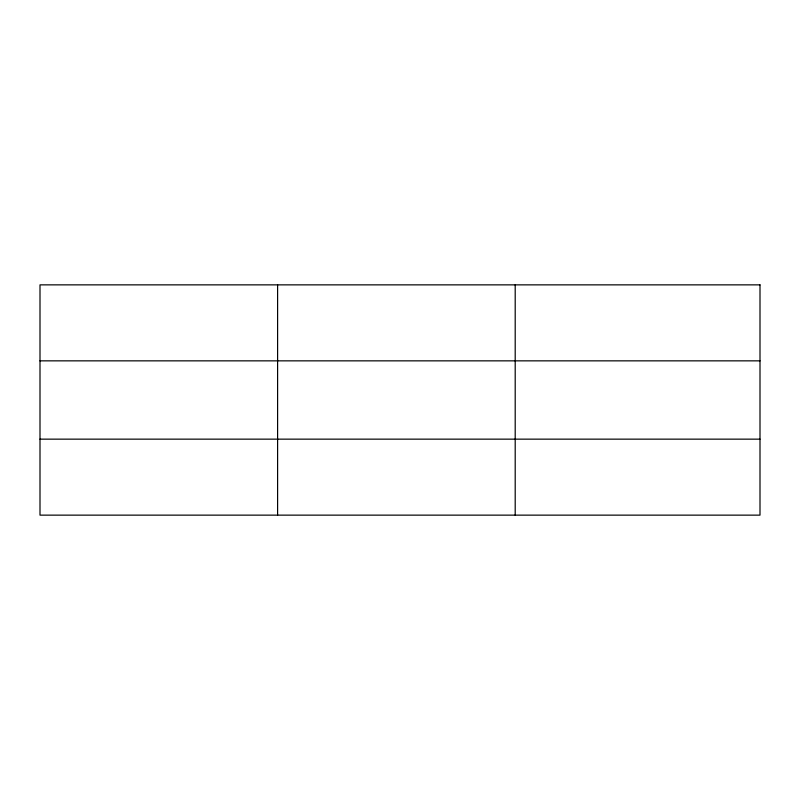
<?xml version="1.0" encoding="UTF-8"?>
<svg xmlns="http://www.w3.org/2000/svg" width="800" height="800" viewBox="0 0 800 800"><rect width="100%" height="100%" fill="white"/><g stroke="black" fill="none" stroke-linecap="round" stroke-linejoin="round"><path stroke-width="1.2" d="M277.6 284.86L277.6 515.14M515.2 284.86L515.2 515.14M40 360.85L760 360.85M40 439.15L760 439.15M760 284.86L760 515.14L40 515.14L40 284.86L760 284.86"/></g></svg>
